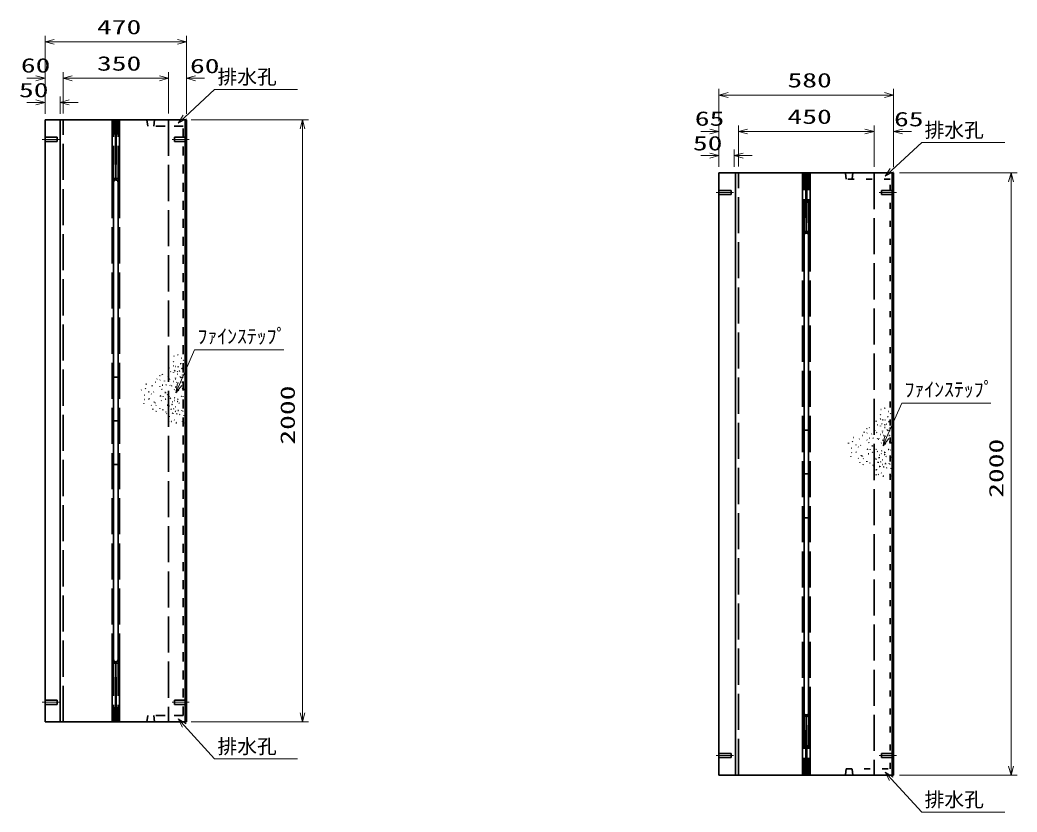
# Model space of a CAD drawing. Units: millimetres on the paper. Extents: x 0 to 841, y 0 to 594.
# Drawn here: x 497.8 to 663.4, y 272.7 to 404.3 of the extents above; entities that cross this region are included whole.
import ezdxf
from ezdxf.enums import TextEntityAlignment as Align

# ---------------------------------------------------------------- set-up
doc = ezdxf.new("R2010")
doc.units = ezdxf.units.MM
for name, pattern in [('DASHED', [7.5, 6, -1.5]), ('USER1', [18.5, 12, -1.5, 3.5, -1.5]), ('USER2', [3, 1.5, -1.5]), ('USER3', [3, 1, -2])]:
    doc.linetypes.add(name, pattern=pattern)
for name, color, linetype, lineweight in [('D-BMK（構造物基準線）', 2, 'USER1', 18), ('D-STR-DIM（寸法）', 7, 'Continuous', 13), ('D-STR-HTXT（WS-旗）', 7, 'Continuous', 13), ('D-STR-HTXT（旗上げ）', 7, 'Continuous', 13), ('D-STR（構造物WS）', 1, 'Continuous', 35), ('D-STR（構造物）', 1, 'Continuous', 35)]:
    doc.layers.add(name, color=color, linetype=linetype, lineweight=lineweight)
doc.styles.add('ＭＳ ゴシック', font='')
doc.styles.get('ＭＳ ゴシック').set_extended_font_data('MS Gothic')

# ---------------------------------------------------------------- blocks, each defined once
blk = doc.blocks.new('_Open30')
at = {"color": 7, "linetype": 'Continuous', "lineweight": 13}
for p, q in [((-1, 0.2679), (0, 0)), ((0, 0), (-1, -0.2679)), ((0, 0), (-1, 0))]:
    blk.add_line(p, q, dxfattribs=at)

msp = doc.modelspace()

# ---------------------------------------------------------------- linework, layer by layer
at = {"layer": 'D-BMK（構造物基準線）'}
for p, q in [((501.477, 384.424), (504.326, 384.424)), ((525.901, 384.424), (523.051, 384.424)), ((613.4, 375.591), (616.249, 375.591)), ((643.324, 375.591), (640.474, 375.591)), ((501.477, 290.924), (504.326, 290.924)), ((525.901, 290.924), (523.051, 290.924)), ((613.4, 282.091), (616.249, 282.091)), ((643.324, 282.091), (640.474, 282.091))]:
    msp.add_line(p, q, dxfattribs=at)
at = {"layer": 'D-STR-DIM（寸法）'}
for p, q in [((501.939, 395.57), (501.939, 401.62)), ((525.439, 395.6), (525.439, 401.62)), ((503.439, 400.62), (523.939, 400.62)), ((500.439, 394.57), (498.939, 394.57)), ((501.939, 388.674), (501.939, 395.57)), ((504.939, 388.725), (504.939, 395.57)), ((504.939, 388.725), (504.939, 395.57)), ((506.439, 394.57), (507.939, 394.57)), ((506.439, 394.57), (520.939, 394.57)), ((520.939, 394.57), (519.439, 394.57)), ((522.439, 388.74), (522.439, 395.57)), ((522.439, 388.71), (522.439, 395.57)), ((525.439, 388.643), (525.439, 395.57)), ((526.939, 394.57), (528.439, 394.57)), ((613.862, 387.419), (613.862, 392.788)), ((642.862, 386.768), (642.862, 392.788)), ((615.362, 391.788), (641.362, 391.788)), ((526.189, 387.674), (545.692, 387.674)), ((544.692, 289.174), (544.692, 386.174)), ((613.862, 379.841), (613.862, 386.738)), ((617.112, 379.893), (617.112, 386.738)), ((617.112, 379.893), (617.112, 386.738)), ((639.612, 379.908), (639.612, 386.738)), ((639.612, 379.878), (639.612, 386.738)), ((642.862, 379.811), (642.862, 386.738)), ((612.362, 385.738), (610.862, 385.738)), ((618.612, 385.738), (620.112, 385.738)), ((618.612, 385.738), (638.112, 385.738)), ((638.112, 385.738), (636.612, 385.738)), ((644.362, 385.738), (645.862, 385.738)), ((643.862, 378.841), (663.365, 378.841)), ((662.365, 280.341), (662.365, 377.341)), ((526.189, 287.674), (545.692, 287.674)), ((643.862, 278.841), (663.365, 278.841))]:
    msp.add_line(p, q, dxfattribs=at)
at = {"layer": 'D-STR-HTXT（WS-旗）'}
for points in [[(543.893, 392.72), (530.104, 392.72), (525.147, 388.131)], [(661.316, 383.887), (647.527, 383.887), (642.57, 379.299)], [(543.893, 281.525), (530.104, 281.525), (525.057, 287.058)], [(661.316, 272.693), (647.527, 272.693), (642.48, 278.225)]]:
    msp.add_lwpolyline(points, dxfattribs=at)
at = {"layer": 'D-STR-HTXT（旗上げ）'}
for p, q in [((501.939, 388.674), (501.939, 391.557)), ((504.439, 388.674), (504.439, 391.557)), ((500.439, 390.557), (498.939, 390.557)), ((505.939, 390.557), (507.439, 390.557)), ((613.862, 379.841), (613.862, 382.725)), ((616.362, 379.841), (616.362, 382.725)), ((612.362, 381.725), (610.862, 381.725)), ((617.862, 381.725), (619.362, 381.725))]:
    msp.add_line(p, q, dxfattribs=at)
for points in [[(541.611, 349.461), (526.782, 349.461), (524.282, 343.711)], [(659.034, 340.629), (644.205, 340.629), (641.705, 334.879)]]:
    msp.add_lwpolyline(points, dxfattribs=at)
at = {"layer": 'D-STR（構造物WS）', "linetype": 'USER2'}
for p, q in [((519.006, 386.624), (518.867, 387.674)), ((520.139, 387.674), (520.01, 386.624)), ((524.864, 386.624), (519.006, 386.624)), ((524.864, 288.724), (524.864, 386.624)), ((519.006, 288.724), (518.867, 287.674)), ((524.864, 288.724), (519.006, 288.724)), ((520.01, 288.724), (520.139, 287.674))]:
    msp.add_line(p, q, dxfattribs=at)
at = {"layer": 'D-STR（構造物WS）', "linetype": 'USER3'}
for p, q in [((634.979, 377.791), (634.84, 378.841)), ((642.287, 377.791), (634.979, 377.791)), ((636.112, 378.841), (635.983, 377.791)), ((642.287, 279.891), (642.287, 377.791)), ((634.979, 279.891), (634.84, 278.841)), ((634.979, 279.891), (642.287, 279.891)), ((636.112, 278.841), (635.983, 279.891))]:
    msp.add_line(p, q, dxfattribs=at)
at = {"layer": 'D-STR（構造物）'}
for p, q in [((501.939, 287.674), (501.939, 387.674)), ((501.939, 387.674), (525.439, 387.674)), ((504.439, 287.674), (504.439, 387.674)), ((513.064, 377.325), (513.064, 387.674)), ((513.064, 377.325), (513.064, 387.674)), ((513.564, 387.674), (513.689, 377.7)), ((513.814, 387.674), (513.689, 377.7)), ((514.314, 377.325), (514.314, 387.674)), ((525.189, 387.674), (525.189, 287.674)), ((525.439, 387.674), (525.439, 287.674)), ((613.862, 278.841), (613.862, 378.841)), ((613.862, 378.841), (642.862, 378.841)), ((616.612, 278.841), (616.612, 378.841)), ((627.737, 368.493), (627.737, 378.841)), ((627.737, 368.493), (627.737, 378.841)), ((628.237, 378.841), (628.362, 368.868)), ((628.487, 378.841), (628.362, 368.868)), ((628.987, 368.493), (628.987, 378.841)), ((642.612, 378.841), (642.612, 278.841)), ((642.862, 378.841), (642.862, 278.841)), ((513.314, 377.325), (513.314, 298.022)), ((514.064, 377.325), (514.064, 298.022)), ((627.987, 368.493), (627.987, 289.19)), ((628.737, 368.493), (628.737, 289.19)), ((523.321, 348.405), (523.393, 348.386)), ((523.946, 348.581), (524.004, 348.629)), ((524.004, 348.629), (524.052, 348.571)), ((524.522, 348.074), (524.597, 348.074)), ((524.869, 347.69), (524.923, 347.743)), ((524.923, 347.743), (524.976, 347.69)), ((522.553, 346.414), (522.546, 346.489)), ((523.207, 347.551), (523.26, 347.498)), ((523.3, 346.828), (523.235, 346.791)), ((523.26, 347.498), (523.313, 347.551)), ((523.687, 346.678), (523.613, 346.691)), ((524.026, 346.607), (524.051, 346.677)), ((524.506, 347.142), (524.433, 347.123)), ((524.486, 347.214), (524.506, 347.142)), ((524.623, 346.305), (524.636, 346.379)), ((524.636, 346.379), (524.71, 346.366)), ((524.817, 346.505), (524.879, 346.548)), ((524.879, 346.548), (524.922, 346.486)), ((514.314, 344.933), (513.064, 344.933)), ((520.535, 344.577), (520.554, 344.65)), ((521.008, 345.16), (520.954, 345.213)), ((520.983, 344.453), (521.048, 344.49)), ((521.008, 345.16), (521.061, 345.213)), ((521.423, 345.337), (521.386, 345.402)), ((522.389, 344.957), (522.331, 344.909)), ((522.574, 344.621), (522.635, 344.578)), ((522.635, 344.578), (522.592, 344.517)), ((522.841, 345.816), (522.77, 345.842)), ((523.254, 345.701), (523.285, 345.633)), ((523.47, 346.005), (523.409, 345.962)), ((523.47, 346.005), (523.513, 345.944)), ((523.581, 344.592), (523.656, 344.592)), ((523.6, 344.762), (523.587, 344.836)), ((523.904, 345.829), (523.965, 345.872)), ((524.013, 345.401), (523.938, 345.408)), ((523.965, 345.872), (524.008, 345.81)), ((524.234, 345.931), (524.302, 345.963)), ((524.356, 344.985), (524.308, 345.043)), ((524.467, 344.927), (524.406, 344.884)), ((524.51, 344.866), (524.467, 344.927)), ((524.759, 344.875), (524.685, 344.888)), ((524.746, 344.801), (524.759, 344.875)), ((524.75, 345.253), (524.787, 345.318)), ((524.787, 345.318), (524.852, 345.281)), ((517.942, 342.833), (517.923, 342.761)), ((518.625, 343.057), (518.568, 343.008)), ((518.673, 342.999), (518.625, 343.057)), ((518.782, 343.746), (518.707, 343.752)), ((519.747, 343.455), (519.754, 343.53)), ((520.226, 344.07), (520.3, 344.077)), ((521.001, 343.363), (521.033, 343.295)), ((521.276, 342.866), (521.334, 342.914)), ((521.334, 342.914), (521.382, 342.856)), ((521.491, 343.603), (521.416, 343.61)), ((521.799, 344.34), (521.774, 344.269)), ((522.05, 343.625), (521.982, 343.594)), ((522.05, 343.625), (522.018, 343.693)), ((522.738, 343.52), (522.69, 343.577)), ((522.99, 343.481), (522.925, 343.443)), ((522.953, 343.546), (522.99, 343.481)), ((523.216, 344.221), (523.291, 344.214)), ((523.431, 342.873), (523.393, 342.808)), ((523.594, 343.254), (523.667, 343.274)), ((523.667, 343.274), (523.647, 343.346)), ((523.825, 344.07), (523.752, 344.051)), ((523.987, 344.033), (524.049, 343.99)), ((524.049, 343.99), (524.006, 343.929)), ((524.668, 344.078), (524.742, 344.091)), ((524.798, 343.023), (524.724, 343.01)), ((524.742, 344.091), (524.755, 344.017)), ((524.811, 342.949), (524.798, 343.023)), ((525.04, 342.852), (524.979, 342.895)), ((524.997, 342.79), (525.04, 342.852)), ((518.394, 341.957), (518.47, 341.957)), ((518.499, 341.239), (518.441, 341.191)), ((519.218, 342.502), (519.143, 342.502)), ((519.163, 341.251), (519.228, 341.288)), ((519.228, 341.288), (519.191, 341.353)), ((519.597, 342.117), (519.544, 342.17)), ((519.965, 342.419), (519.997, 342.487)), ((521.103, 341.814), (521.103, 341.739)), ((521.178, 341.814), (521.103, 341.814)), ((521.571, 341.687), (521.552, 341.76)), ((521.852, 342.36), (521.927, 342.36)), ((521.954, 341.295), (521.886, 341.263)), ((521.927, 342.36), (521.927, 342.285)), ((521.985, 341.227), (521.954, 341.295)), ((522.252, 342.028), (522.199, 341.975)), ((522.531, 341.793), (522.474, 341.744)), ((522.531, 341.793), (522.579, 341.735)), ((522.716, 341.457), (522.778, 341.414)), ((522.778, 341.414), (522.735, 341.352)), ((523.421, 341.464), (523.478, 341.512)), ((523.478, 341.512), (523.43, 341.57)), ((523.853, 342.517), (523.84, 342.443)), ((523.988, 341.279), (523.915, 341.298)), ((523.968, 341.207), (523.988, 341.279)), ((524.108, 342.707), (524.046, 342.664)), ((524.108, 342.707), (524.151, 342.646)), ((524.548, 341.72), (524.61, 341.763)), ((524.61, 341.763), (524.653, 341.701)), ((524.901, 341.71), (524.888, 341.637)), ((518.359, 340.601), (518.34, 340.529)), ((519.604, 340.291), (519.578, 340.221)), ((519.823, 339.645), (519.855, 339.577)), ((520.058, 340.756), (520.039, 340.828)), ((520.242, 340.668), (520.177, 340.63)), ((520.242, 340.668), (520.28, 340.603)), ((520.366, 340.199), (520.419, 340.252)), ((520.982, 339.707), (521.002, 339.78)), ((521.239, 341.044), (521.31, 341.018)), ((521.502, 339.545), (521.509, 339.47)), ((522.284, 340.278), (522.216, 340.246)), ((522.316, 340.21), (522.284, 340.278)), ((522.562, 340.175), (522.536, 340.105)), ((522.904, 339.625), (522.832, 339.645)), ((522.885, 339.553), (522.904, 339.625)), ((523.057, 340.378), (522.984, 340.359)), ((523.111, 340.827), (523.036, 340.827)), ((523.037, 340.45), (523.057, 340.378)), ((523.325, 339.677), (523.272, 339.73)), ((523.272, 339.624), (523.325, 339.677)), ((523.434, 341.05), (523.359, 341.056)), ((523.582, 340.003), (523.657, 340.003)), ((523.967, 340.906), (523.895, 340.886)), ((523.987, 340.833), (523.967, 340.906)), ((524.154, 340.548), (524.211, 340.596)), ((524.211, 340.596), (524.163, 340.654)), ((524.678, 339.393), (524.685, 339.468)), ((524.907, 340.514), (524.9, 340.439)), ((640.744, 339.573), (640.816, 339.554)), ((641.369, 339.748), (641.427, 339.796)), ((641.427, 339.796), (641.475, 339.739)), ((520.346, 339.22), (520.404, 339.269)), ((520.404, 339.269), (520.452, 339.211)), ((522.028, 339.173), (522.028, 339.098)), ((522.144, 338.88), (522.091, 338.827)), ((522.573, 338.349), (522.498, 338.349)), ((522.573, 338.424), (522.573, 338.349)), ((523.128, 338.942), (523.07, 338.894)), ((523.128, 338.942), (523.079, 339)), ((523.217, 338.868), (523.217, 338.943)), ((523.378, 337.846), (523.431, 337.793)), ((523.641, 339.224), (523.573, 339.256)), ((523.749, 338.867), (523.824, 338.86)), ((523.824, 338.86), (523.817, 338.785)), ((524.094, 339.395), (524.021, 339.414)), ((524.094, 339.395), (524.074, 339.323)), ((524.317, 338.712), (524.26, 338.664)), ((524.269, 338.769), (524.317, 338.712)), ((524.874, 339.24), (524.826, 339.298)), ((525.007, 338.555), (525.013, 338.63)), ((640.63, 338.718), (640.683, 338.665)), ((640.723, 337.996), (640.658, 337.958)), ((640.683, 338.665), (640.736, 338.718)), ((641.11, 337.846), (641.036, 337.859)), ((641.449, 337.775), (641.474, 337.845)), ((641.929, 338.31), (641.856, 338.29)), ((641.909, 338.382), (641.929, 338.31)), ((641.945, 339.242), (642.02, 339.242)), ((642.292, 338.857), (642.345, 338.91)), ((642.345, 338.91), (642.399, 338.857)), ((513.314, 337.674), (514.064, 337.674)), ((522.558, 337.57), (522.526, 337.502)), ((522.923, 337.587), (522.87, 337.64)), ((522.87, 337.534), (522.923, 337.587)), ((523.679, 337.372), (523.747, 337.34)), ((523.747, 337.34), (523.716, 337.272)), ((524.784, 337.509), (524.791, 337.583)), ((524.923, 337.308), (524.98, 337.356)), ((524.98, 337.356), (524.932, 337.413)), ((638.43, 336.328), (638.377, 336.381)), ((638.43, 336.328), (638.484, 336.381)), ((638.846, 336.505), (638.809, 336.569)), ((639.976, 337.582), (639.969, 337.657)), ((640.264, 336.984), (640.193, 337.01)), ((640.677, 336.868), (640.708, 336.8)), ((640.893, 337.173), (640.832, 337.13)), ((640.893, 337.173), (640.936, 337.111)), ((641.327, 336.996), (641.388, 337.039)), ((641.436, 336.569), (641.361, 336.575)), ((641.388, 337.039), (641.431, 336.978)), ((641.657, 337.099), (641.725, 337.131)), ((641.779, 336.153), (641.731, 336.21)), ((642.046, 337.472), (642.059, 337.546)), ((642.059, 337.546), (642.133, 337.533)), ((642.173, 336.421), (642.21, 336.486)), ((642.21, 336.486), (642.275, 336.448)), ((642.24, 337.672), (642.302, 337.715)), ((642.302, 337.715), (642.345, 337.654)), ((628.987, 336.1), (627.737, 336.1)), ((636.205, 334.914), (636.13, 334.92)), ((637.17, 334.623), (637.177, 334.698)), ((637.649, 335.238), (637.723, 335.244)), ((637.958, 335.745), (637.977, 335.817)), ((638.406, 335.62), (638.471, 335.658)), ((638.424, 334.53), (638.456, 334.462)), ((638.914, 334.771), (638.839, 334.777)), ((639.222, 335.507), (639.196, 335.437)), ((639.473, 334.793), (639.405, 334.761)), ((639.473, 334.793), (639.441, 334.861)), ((639.812, 336.125), (639.754, 336.077)), ((639.997, 335.789), (640.058, 335.746)), ((640.058, 335.746), (640.015, 335.685)), ((640.161, 334.687), (640.113, 334.745)), ((640.413, 334.648), (640.348, 334.611)), ((640.375, 334.713), (640.413, 334.648)), ((640.639, 335.388), (640.714, 335.382)), ((641.004, 335.76), (641.079, 335.76)), ((641.023, 335.93), (641.01, 336.004)), ((641.09, 334.441), (641.07, 334.514)), ((641.248, 335.238), (641.175, 335.218)), ((641.41, 335.201), (641.472, 335.158)), ((641.472, 335.158), (641.429, 335.096)), ((641.89, 336.095), (641.829, 336.052)), ((641.933, 336.034), (641.89, 336.095)), ((642.091, 335.245), (642.165, 335.258)), ((642.182, 336.043), (642.108, 336.056)), ((642.165, 335.258), (642.178, 335.184)), ((642.169, 335.969), (642.182, 336.043)), ((635.365, 334.001), (635.346, 333.928)), ((635.817, 333.124), (635.892, 333.124)), ((636.048, 334.224), (635.991, 334.176)), ((636.096, 334.167), (636.048, 334.224)), ((636.641, 333.67), (636.566, 333.67)), ((637.02, 333.285), (636.967, 333.338)), ((637.388, 333.586), (637.42, 333.654)), ((638.526, 332.982), (638.526, 332.907)), ((638.601, 332.982), (638.526, 332.982)), ((638.699, 334.033), (638.756, 334.082)), ((638.756, 334.082), (638.805, 334.024)), ((638.994, 332.855), (638.975, 332.927)), ((639.275, 333.527), (639.35, 333.527)), ((639.35, 333.527), (639.35, 333.452)), ((639.675, 333.196), (639.622, 333.143)), ((639.954, 332.96), (639.897, 332.912)), ((639.954, 332.96), (640.002, 332.903)), ((640.854, 334.041), (640.816, 333.976)), ((641.017, 334.422), (641.09, 334.441)), ((641.276, 333.685), (641.263, 333.611)), ((641.531, 333.875), (641.469, 333.832)), ((641.531, 333.875), (641.574, 333.813)), ((641.971, 332.887), (642.033, 332.93)), ((642.033, 332.93), (642.076, 332.869)), ((642.221, 334.19), (642.147, 334.177)), ((642.234, 334.116), (642.221, 334.19)), ((642.324, 332.878), (642.311, 332.804)), ((642.463, 334.02), (642.402, 334.063)), ((642.42, 333.958), (642.463, 334.02)), ((635.782, 331.769), (635.763, 331.696)), ((635.922, 332.407), (635.864, 332.359)), ((636.586, 332.419), (636.651, 332.456)), ((636.651, 332.456), (636.613, 332.521)), ((637.027, 331.459), (637.001, 331.388)), ((637.481, 331.923), (637.462, 331.996)), ((637.665, 331.836), (637.6, 331.798)), ((637.665, 331.836), (637.703, 331.771)), ((637.789, 331.367), (637.842, 331.42)), ((638.662, 332.211), (638.733, 332.186)), ((639.377, 332.462), (639.309, 332.431)), ((639.408, 332.394), (639.377, 332.462)), ((639.707, 331.445), (639.639, 331.414)), ((639.739, 331.377), (639.707, 331.445)), ((639.985, 331.343), (639.959, 331.273)), ((640.139, 332.625), (640.201, 332.581)), ((640.201, 332.581), (640.158, 332.52)), ((640.48, 331.546), (640.407, 331.526)), ((640.534, 331.994), (640.459, 331.994)), ((640.46, 331.618), (640.48, 331.546)), ((640.857, 332.217), (640.782, 332.224)), ((640.844, 332.632), (640.901, 332.68)), ((640.901, 332.68), (640.853, 332.737)), ((641.39, 332.073), (641.318, 332.054)), ((641.411, 332.447), (641.338, 332.466)), ((641.41, 332.001), (641.39, 332.073)), ((641.391, 332.374), (641.411, 332.447)), ((641.577, 331.716), (641.634, 331.764)), ((641.634, 331.764), (641.586, 331.821)), ((642.33, 331.681), (642.323, 331.607)), ((513.064, 330.415), (514.314, 330.415)), ((637.246, 330.812), (637.278, 330.744)), ((637.769, 330.388), (637.827, 330.436)), ((637.827, 330.436), (637.875, 330.379)), ((638.405, 330.875), (638.425, 330.947)), ((638.925, 330.713), (638.932, 330.638)), ((639.451, 330.341), (639.451, 330.266)), ((639.567, 330.048), (639.514, 329.995)), ((639.996, 329.592), (639.996, 329.517)), ((640.327, 330.793), (640.255, 330.813)), ((640.308, 330.721), (640.327, 330.793)), ((640.551, 330.11), (640.493, 330.062)), ((640.551, 330.11), (640.502, 330.168)), ((640.64, 330.035), (640.64, 330.11)), ((640.748, 330.845), (640.695, 330.898)), ((640.695, 330.792), (640.748, 330.845)), ((641.064, 330.392), (640.996, 330.423)), ((641.005, 331.171), (641.08, 331.171)), ((641.172, 330.034), (641.246, 330.028)), ((641.246, 330.028), (641.24, 329.953)), ((641.517, 330.563), (641.444, 330.582)), ((641.517, 330.563), (641.497, 330.49)), ((641.74, 329.88), (641.683, 329.831)), ((641.692, 329.937), (641.74, 329.88)), ((642.101, 330.56), (642.107, 330.635)), ((642.297, 330.408), (642.249, 330.465)), ((642.43, 329.723), (642.436, 329.797)), ((627.987, 328.841), (628.737, 328.841)), ((639.996, 329.517), (639.921, 329.517)), ((639.981, 328.738), (639.949, 328.67)), ((640.346, 328.755), (640.293, 328.808)), ((640.293, 328.702), (640.346, 328.755)), ((640.801, 329.014), (640.854, 328.961)), ((641.102, 328.539), (641.17, 328.508)), ((641.17, 328.508), (641.139, 328.44)), ((642.207, 328.676), (642.214, 328.751)), ((642.346, 328.475), (642.403, 328.524)), ((642.403, 328.524), (642.355, 328.581)), ((627.737, 321.582), (628.987, 321.582)), ((513.064, 298.022), (513.064, 287.674)), ((513.564, 287.674), (513.689, 297.647)), ((513.564, 287.674), (513.689, 297.647)), ((513.814, 287.674), (513.689, 297.647)), ((513.814, 287.674), (513.689, 297.647)), ((514.314, 298.022), (514.314, 287.674)), ((627.737, 289.19), (627.737, 278.841)), ((628.237, 278.841), (628.362, 288.815)), ((628.237, 278.841), (628.362, 288.815)), ((628.487, 278.841), (628.362, 288.815)), ((628.487, 278.841), (628.362, 288.815)), ((628.987, 289.19), (628.987, 278.841)), ((525.439, 287.674), (501.939, 287.674)), ((642.862, 278.841), (613.862, 278.841))]:
    msp.add_line(p, q, dxfattribs=at)
at = {"layer": 'D-STR（構造物）', "linetype": 'DASHED'}
for p, q in [((504.939, 287.674), (504.939, 387.674)), ((513.314, 377.325), (513.314, 387.674)), ((514.064, 377.325), (514.064, 387.674)), ((522.439, 387.674), (522.439, 287.674)), ((501.939, 384.774), (503.939, 384.774)), ((503.939, 384.074), (503.939, 384.774)), ((523.439, 384.074), (523.439, 384.774)), ((525.439, 384.774), (523.439, 384.774)), ((501.939, 384.074), (503.939, 384.074)), ((525.439, 384.074), (523.439, 384.074)), ((617.112, 278.841), (617.112, 378.841)), ((627.987, 368.493), (627.987, 378.841)), ((628.737, 368.493), (628.737, 378.841)), ((639.612, 378.841), (639.612, 278.841)), ((513.064, 377.325), (513.064, 298.022)), ((514.314, 377.325), (514.314, 298.022)), ((613.862, 375.941), (615.862, 375.941)), ((615.862, 375.241), (615.862, 375.941)), ((640.862, 375.241), (640.862, 375.941)), ((642.862, 375.941), (640.862, 375.941)), ((613.862, 375.241), (615.862, 375.241)), ((642.862, 375.241), (640.862, 375.241)), ((627.737, 368.493), (627.737, 289.19)), ((628.987, 368.493), (628.987, 289.19)), ((513.314, 298.022), (513.314, 287.674)), ((514.064, 298.022), (514.064, 287.674)), ((501.939, 291.274), (503.939, 291.274)), ((501.939, 290.574), (503.939, 290.574)), ((503.939, 291.274), (503.939, 290.574)), ((525.439, 291.274), (523.439, 291.274)), ((523.439, 291.274), (523.439, 290.574)), ((525.439, 290.574), (523.439, 290.574)), ((627.987, 289.19), (627.987, 278.841)), ((628.737, 289.19), (628.737, 278.841)), ((613.862, 282.441), (615.862, 282.441)), ((613.862, 281.741), (615.862, 281.741)), ((615.862, 282.441), (615.862, 281.741)), ((642.862, 282.441), (640.862, 282.441)), ((640.862, 282.441), (640.862, 281.741)), ((642.862, 281.741), (640.862, 281.741))]:
    msp.add_line(p, q, dxfattribs=at)
for centre, start, end in [((513.689, 377.325), 0, 180), ((628.362, 368.493), 0, 180), ((513.689, 298.022), 180, 0), ((628.362, 289.19), 180, 0)]:
    msp.add_arc(centre, 0.625, start, end, dxfattribs=at)
at = {"layer": 'D-STR（構造物）'}
for centre, start, end in [((513.689, 377.325), 0, 180), ((628.362, 368.493), 0, 180), ((513.689, 298.022), 180, 0), ((628.362, 289.19), 180, 0)]:
    msp.add_arc(centre, 0.375, start, end, dxfattribs=at)

# ---------------------------------------------------------------- block references
at = {"layer": 'D-STR-DIM（寸法）', "xscale": 1.5, "yscale": 1.5}
for p, rotation in [((501.939, 400.62), 180), ((504.939, 394.57), 180), ((504.939, 394.57), 180), ((525.439, 394.57), 180), ((613.862, 391.788), 180), ((544.692, 387.674), 90), ((617.112, 385.738), 180), ((617.112, 385.738), 180), ((642.862, 385.738), 180), ((662.365, 378.841), 90), ((544.692, 287.674), 270), ((662.365, 278.841), 270)]:
    msp.add_blockref('_Open30', p, dxfattribs=dict(at, rotation=rotation))
for p in [(525.439, 400.62), (501.939, 394.57), (522.439, 394.57), (522.439, 394.57), (642.862, 391.788), (613.862, 385.738), (639.612, 385.738), (639.612, 385.738)]:
    msp.add_blockref('_Open30', p, dxfattribs=at)
at = {"layer": 'D-STR-HTXT（WS-旗）', "xscale": 1.5, "yscale": 1.5}
for p, rotation in [((524.046, 387.112), 222.78711), ((641.469, 378.28), 222.78711), ((524.046, 288.166), 132.37661), ((641.469, 279.333), 132.37661)]:
    msp.add_blockref('_Open30', p, dxfattribs=dict(at, rotation=rotation))
at = {"layer": 'D-STR-HTXT（旗上げ）', "xscale": 1.5, "yscale": 1.5}
for p in [(501.939, 390.557), (613.862, 381.725)]:
    msp.add_blockref('_Open30', p, dxfattribs=at)
for p, rotation in [((504.439, 390.557), 180), ((616.362, 381.725), 180), ((523.684, 342.335), 246.50838), ((641.107, 333.503), 246.50838)]:
    msp.add_blockref('_Open30', p, dxfattribs=dict(at, rotation=rotation))

# ---------------------------------------------------------------- texts
at = {"layer": 'D-STR-DIM（寸法）', "style": 'ＭＳ ゴシック', "width": 1.5}
for s, p in [('470', (510.564, 401.158)), ('60', (497.924, 394.789)), ('350', (510.564, 395.108)), ('60', (526.008, 394.694)), ('580', (625.237, 392.326)), ('450', (625.237, 386.275)), ('65', (609.843, 385.956)), ('65', (642.927, 385.862))]:
    msp.add_text(s, height=2.405, dxfattribs=at).set_placement(p, align=Align.BOTTOM_LEFT)
for p in [(544.155, 333.715), (661.828, 324.883)]:
    msp.add_text('2000', height=2.405, rotation=90, dxfattribs=at).set_placement(p, align=Align.BOTTOM_LEFT)
at = {"layer": 'D-STR-HTXT（WS-旗）', "style": 'ＭＳ ゴシック'}
for p in [(530.585, 392.872), (648.008, 384.039), (530.585, 281.677), (648.008, 272.845)]:
    msp.add_text('排水孔', height=2.405, dxfattribs=at).set_placement(p, align=Align.BOTTOM_LEFT)
at = {"layer": 'D-STR-HTXT（旗上げ）', "style": 'ＭＳ ゴシック', "width": 1.5}
for p in [(497.607, 390.691), (609.53, 381.859)]:
    msp.add_text('50', height=2.405, dxfattribs=at).set_placement(p, align=Align.BOTTOM_LEFT)
at = {"layer": 'D-STR-HTXT（旗上げ）', "style": 'ＭＳ ゴシック'}
for p in [(527.261, 349.787), (644.684, 340.955)]:
    msp.add_text('ﾌｧｲﾝｽﾃｯﾌﾟ', height=2.405, dxfattribs=at).set_placement(p, align=Align.BOTTOM_LEFT)

doc.saveas('drawing.dxf')
